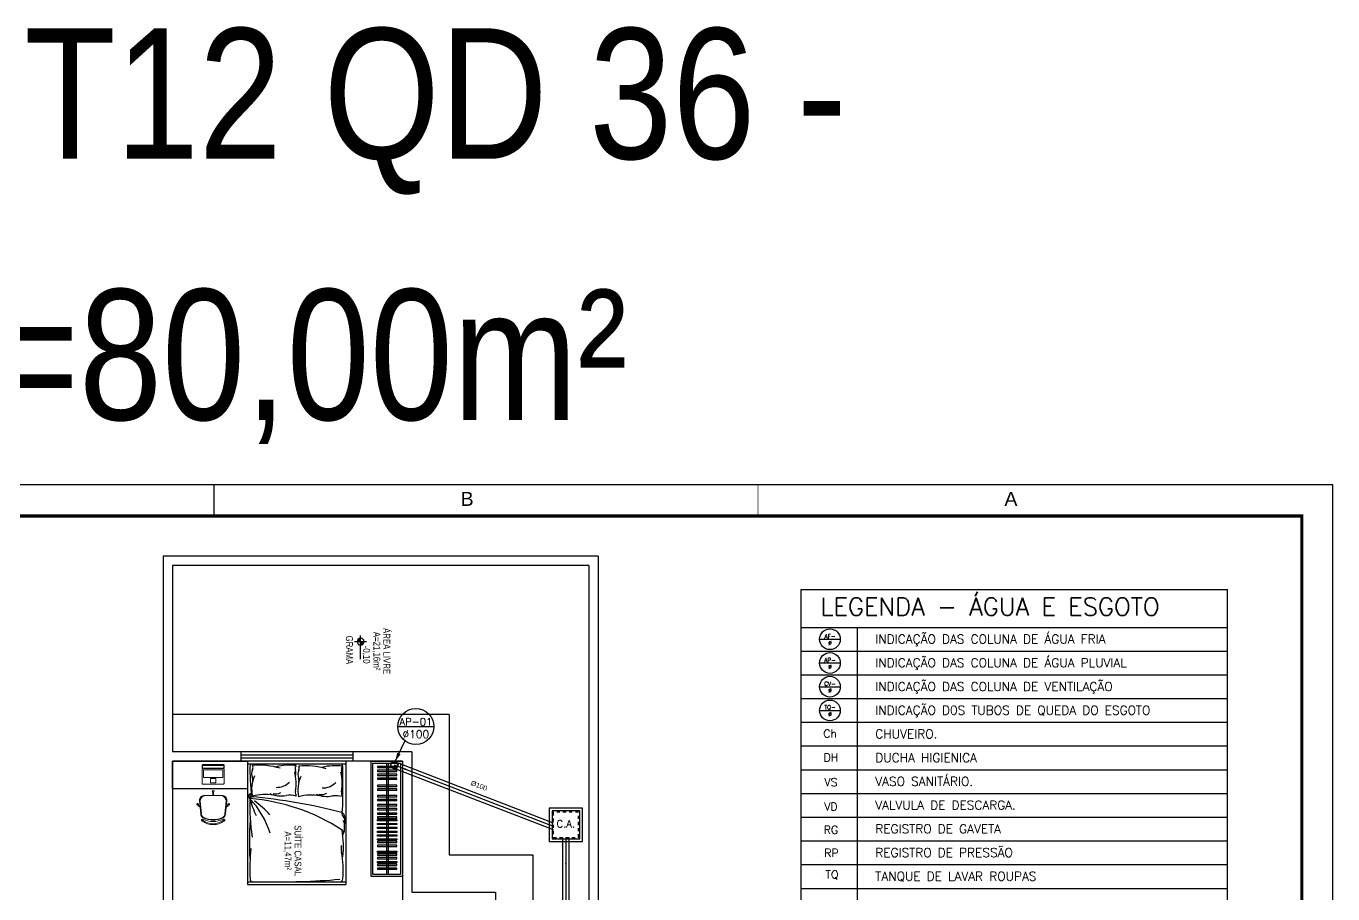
# Model space of a CAD drawing. Header units: millimetres. Extents: x -336 to -33, y -135 to 770.
# Drawn here: x -294.02 to -251.97, y 742.56 to 770.47 of the extents above; entities that cross this region are included whole.
import ezdxf
from ezdxf.enums import TextEntityAlignment as Align

# ---------------------------------------------------------------- set-up
doc = ezdxf.new("R2010")
doc.units = ezdxf.units.MM
doc.header["$LTSCALE"] = 50
doc.header["$MEASUREMENT"] = 0
doc.linetypes.add('HIDDEN', pattern=[0.375, 0.25, -0.125])
doc.layers.get('0').update_dxf_attribs({"linetype": 'CONTINUOUS'})
for name, color, linetype in [('-HIDRO', 8, 'CONTINUOUS'), ('A-PEN-C', 4, 'CONTINUOUS'), ('DIVERSOS', 1, 'CONTINUOUS'), ('E-txt-g', 3, 'CONTINUOUS'), ('E-TXT-Y', 2, 'CONTINUOUS'), ('HIDROGRAFIA', 4, 'CONTINUOUS'), ("LINHA - PROJETU'S", 1, 'CONTINUOUS'), ("PRANCHA - PROJETU'S", 7, 'CONTINUOUS'), ('Texto-Tubos', 7, 'CONTINUOUS'), ('TigreCad', 3, 'CONTINUOUS'), ('Tinterno', 9, 'CONTINUOUS'), ('TUBULAÇÃO_ESGOTO', 5, 'CONTINUOUS'), ('TXT_0', 7, 'CONTINUOUS'), ('TXT_1', 2, 'CONTINUOUS'), ('TXT_2', 6, 'CONTINUOUS')]:
    doc.layers.add(name, color=color, linetype=linetype)
doc.layers.add('E-Lay-9', color=9, linetype='CONTINUOUS', lineweight=9)
doc.layers.add('E-Txt-W', color=7, linetype='CONTINUOUS', lineweight=20)
doc.styles.add('A16-E50', font='arial.ttf', dxfattribs={"height": 0.08})
doc.styles.add('ADITIVOCAD', font='ROMANS.shx')
doc.styles.add('ARIAL', font='arial.ttf', dxfattribs={"height": 2})
doc.styles.add('F2', font='swissc.ttf')
doc.styles.add('R80', font='simplex.shx', dxfattribs={"height": 12})
doc.styles.add('REG60', font='romans.shx', dxfattribs={"width": 0.8, "height": 0.15})
doc.styles.add('REG80', font='romans.shx', dxfattribs={"width": 0.8, "height": 0.2})
doc.styles.add('ROMANS', font='romans', dxfattribs={"height": 0.1})

# ---------------------------------------------------------------- blocks, each defined once
blk = doc.blocks.new('ADFSGASDFG')
at = {"layer": "PRANCHA - PROJETU'S", "color": 1}
for p, q in [((360.678, 107.346), (276.578, 107.346)), ((360.678, 47.946), (360.678, 107.346))]:
    blk.add_line(p, q, dxfattribs=at)
at = {"layer": "PRANCHA - PROJETU'S", "color": 4, "const_width": 0.1}
blk.add_lwpolyline([(279.078, 106.346), (359.678, 106.346), (359.678, 48.946), (279.078, 48.946)], close=True, dxfattribs=at)
blk = doc.blocks.new('Adh_Afn')
blk.add_line((-0.25, 0), (0.25, 0))
blk.add_circle((0, 0), 0.25)
at = {"flags": 8}
for tag, p in [('$AF', (0, 0.07)), ('$DIAM', (0, -0.091))]:
    blk.add_attdef(tag, text='', height=0.1, dxfattribs=at).set_placement(p, align=Align.MIDDLE)
blk = doc.blocks.new('ADH_HIUTILIZ1')
blk.add_line((0.12, 0), (0.12, 0))
at = {"flags": 8}
blk.add_attdef('$N', text='', height=0.09, dxfattribs=at).set_placement((0.226, 0.042), align=Align.MIDDLE)
blk = doc.blocks.new('TXT-AMB75')
at = {"layer": 'E-txt-g', "style": 'REG80', "width": 0.8, "flags": 8}
blk.add_attdef('TXT', text='', height=0.2, dxfattribs=at).set_placement((0.005, 0.296), align=Align.CENTER)
at = {"layer": 'E-Txt-W', "style": 'REG60', "width": 0.8, "flags": 8}
blk.add_attdef('TXT', text='', height=0.15, dxfattribs=at).set_placement((0.005, 0.027), align=Align.CENTER)
blk = doc.blocks.new('Cadeira')
at = {"layer": 'E-Lay-9', "color": 8}
for p, q in [((-0.139, 0), (0.139, 0)), ((-0.009, 0.054), (-0.009, 0.077)), ((-0.008, 0), (-0.008, 0.043)), ((-0.008, 0.043), (-0.006, 0.043)), ((0.006, 0.043), (0.007, 0.043)), ((0.007, 0), (0.007, 0.043)), ((0.01, 0.054), (0.01, 0.077)), ((-0.25, -0.159), (-0.265, -0.141)), ((-0.236, -0.147), (-0.251, -0.129)), ((-0.24, -0.165), (-0.241, -0.166)), ((-0.213, -0.185), (-0.241, -0.166)), ((-0.23, -0.156), (-0.231, -0.158)), ((-0.214, -0.162), (-0.23, -0.156)), ((-0.219, -0.084), (-0.2, -0.302)), ((-0.209, -0.094), (-0.19, -0.298)), ((0.209, -0.094), (0.19, -0.298)), ((0.219, -0.084), (0.2, -0.302)), ((0.213, -0.185), (0.241, -0.166)), ((0.214, -0.162), (0.23, -0.156)), ((0.23, -0.156), (0.231, -0.158)), ((0.236, -0.147), (0.251, -0.129)), ((0.24, -0.165), (0.241, -0.166)), ((0.25, -0.159), (0.265, -0.141)), ((-0.017, -0.396), (-0.017, -0.42)), ((0.017, -0.396), (0.017, -0.42))]:
    blk.add_line(p, q, dxfattribs=at)
blk.add_lwpolyline([(0.163, -0.381, -0.237888), (-0.163, -0.381, 0.605717), (-0.174, -0.395, 0.122717), (-0.17, -0.4, 0.323529), (0.17, -0.4, 0.122717), (0.174, -0.395, 0.605717)], format="xyb", close=True, dxfattribs=at)
for centre in [(0, 0.047), (-0.238, -0.158), (0.238, -0.158)]:
    blk.add_circle(centre, 0.005, dxfattribs=at)
for centre, radius, start, end in [((-0.139, -0.08), 0.08, 90, 182.5692), ((0, 0.065), 0.015, 281.6334, 257.4537), ((0, 0.048), 0.0075, 221.8103, 318.1897), ((0.139, -0.08), 0.08, 357.4308, 90), ((-0.25, -0.144), 0.015, 322.5463, 298.3666), ((-0.239, -0.157), 0.0075, 261.8103, 358.1897), ((-0.12, -0.089), 0.0887, 95.5925, 183.2522), ((0.12, -0.089), 0.0887, 356.7478, 84.4075), ((0.239, -0.157), 0.0075, 181.8103, 278.1897), ((0.25, -0.144), 0.015, 241.6334, 217.4537), ((-0.13, -0.296), 0.07, 185.1212, 243.6047), ((-0.12, -0.292), 0.07, 185.2999, 245.7361), ((-0.182, -0.396), 0.00782, 29.8109, 225.3255), ((-0.163, -0.39), 0.0275, 205.1455, 233.4571), ((0, -0.165), 0.305, 234.1238, 305.8762), ((-0.163, -0.39), 0.0125, 205.1455, 233.1301), ((0, -0.034), 0.362, 243.6047, 296.3953), ((0, -0.025), 0.362, 245.7361, 294.2639), ((0.12, -0.292), 0.07, 294.2639, 354.7001), ((0.13, -0.296), 0.07, 296.3953, 354.8788), ((0.182, -0.396), 0.00782, 314.6745, 150.1891), ((0.163, -0.39), 0.0275, 306.5429, 334.8545)]:
    blk.add_arc(centre, radius, start, end, dxfattribs=at)
blk = doc.blocks.new('Notebook')
at = {"layer": 'E-Lay-9', "color": 8}
for p, q in [((-0.175, 0.305), (-0.175, 0.3)), ((-0.175, 0.3), (-0.175, 0.265)), ((0.165, 0.315), (-0.165, 0.315)), ((-0.165, 0.255), (0.165, 0.255)), ((0.175, 0.3), (0.175, 0.305)), ((0.175, 0.265), (0.175, 0.3))]:
    blk.add_line(p, q, dxfattribs=at)
for points in [[(-0.165, 0), (0.165, 0, 0.414214), (0.175, 0.01), (0.175, 0.24, 0.414214), (0.165, 0.25), (-0.165, 0.25, 0.414214), (-0.175, 0.24), (-0.175, 0.01, 0.414214)], [(-0.165, 0.26), (0.165, 0.26, 0.414214), (0.17, 0.265), (0.17, 0.295, 0.414214), (0.165, 0.3), (-0.165, 0.3, 0.414214), (-0.17, 0.295), (-0.17, 0.265, 0.414214)]]:
    blk.add_lwpolyline(points, format="xyb", close=True, dxfattribs=at)
for points in [[(-0.155, 0.11), (0.155, 0.11), (0.155, 0.23), (-0.155, 0.23)], [(-0.105, 0.25), (-0.145, 0.25), (-0.145, 0.255), (-0.105, 0.255)], [(0.105, 0.25), (0.145, 0.25), (0.145, 0.255), (0.105, 0.255)], [(-0.045, 0.02), (0.045, 0.02), (0.045, 0.09), (-0.045, 0.09)]]:
    blk.add_lwpolyline(points, close=True, dxfattribs=at)
for centre, start, end in [((-0.165, 0.305), 90, 180), ((-0.165, 0.265), 180, 270), ((0.165, 0.305), 0, 90), ((0.165, 0.265), 270, 360)]:
    blk.add_arc(centre, 0.01, start, end, dxfattribs=at)
blk = doc.blocks.new('NIVEL')
at = {"layer": 'DIVERSOS'}
h = blk.add_hatch(color=7, dxfattribs=at)
h.paths.add_polyline_path([(0, 0.137, 0.414214), (-0.137, 0), (0, 0)])
h.paths.add_polyline_path([(0, 0), (0, -0.137, 0.414214), (0.137, 0)])
at = {"layer": 'DIVERSOS', "color": 7}
for p, q in [((0.709, 0), (-0.242, 0)), ((0, 0.242), (0, -0.242))]:
    blk.add_line(p, q, dxfattribs=at)
blk.add_circle((0, 0), 0.137, dxfattribs=at)
blk = doc.blocks.new('j9n100s')
at = {"layer": 'TigreCad'}
for p, q in [((27, 51), (60, 51)), ((27, -51), (60, -51))]:
    blk.add_line(p, q, dxfattribs=at)
blk.add_circle((0, 0), 53.2, dxfattribs=at)
for start, end in [(61.785, 298.215), (298.215, 61.785)]:
    blk.add_arc((0, 0), 57.7, start, end, dxfattribs=at)
at = {"layer": 'Tinterno'}
blk.add_line((60, -51), (60, 51), dxfattribs=at)
blk.add_circle((0, 0), 51, dxfattribs=at)
blk = doc.blocks.new('_cxareia')
for p, q in [((40, 40), (-40, 40)), ((-40, 40), (-40, -40)), ((40, -40), (40, 40)), ((-40, -40), (40, -40))]:
    blk.add_line(p, q)
at = {"color": 1, "linetype": 'Continuous', "ltscale": 0.5}
for p, q in [((33, 33), (-33, 33)), ((-33, 33), (-33, -33)), ((33, -33), (33, 33)), ((-33, -33), (33, -33))]:
    blk.add_line(p, q, dxfattribs=at)
at = {"color": 1, "linetype": 'HIDDEN', "ltscale": 0.5}
for p, q in [((30, 30), (-30, 30)), ((-30, 30), (-30, -30)), ((30, -30), (30, 30)), ((-30, -30), (30, -30))]:
    blk.add_line(p, q, dxfattribs=at)
at = {"style": 'R80'}
blk.add_text('C.A.', height=17.28, dxfattribs=at).set_placement((-22, -6.1))

msp = doc.modelspace()

# ---------------------------------------------------------------- linework, layer by layer
at = {"layer": '-HIDRO', "linetype": 'Continuous'}
for p, q in [((-289.606, 753.423), (-289.606, 703.423)), ((-275.606, 753.423), (-289.606, 753.423)), ((-289.306, 753.123), (-289.306, 747.121)), ((-275.906, 753.123), (-289.306, 753.123)), ((-275.906, 753.123), (-275.906, 703.723)), ((-275.606, 753.423), (-275.606, 703.423)), ((-280.406, 748.321), (-289.306, 748.321)), ((-280.406, 748.321), (-280.406, 743.813)), ((-287.106, 747.121), (-289.306, 747.121)), ((-289.306, 746.821), (-289.306, 740.621)), ((-287.106, 746.821), (-289.306, 746.821)), ((-289.306, 746.821), (-289.306, 740.621)), ((-287.106, 747.121), (-287.106, 746.821)), ((-281.606, 747.121), (-283.506, 747.121)), ((-283.506, 747.121), (-283.506, 746.821)), ((-281.906, 746.821), (-283.506, 746.821)), ((-281.906, 746.821), (-281.906, 742.213)), ((-281.606, 747.121), (-281.606, 742.613)), ((-280.406, 743.813), (-277.706, 743.813)), ((-277.706, 743.813), (-277.706, 717.603)), ((-281.606, 742.613), (-278.906, 742.613)), ((-278.906, 742.613), (-278.906, 737.013))]:
    msp.add_line(p, q, dxfattribs=at)
at = {"layer": '-HIDRO'}
for p, q in [((-283.506, 747.121), (-287.106, 747.121)), ((-283.506, 747.021), (-287.106, 747.021)), ((-283.506, 746.921), (-287.106, 746.921)), ((-283.723, 746.821), (-287.106, 746.821)), ((-283.506, 746.821), (-287.106, 746.821)), ((-286.889, 746.821), (-286.889, 742.858)), ((-283.723, 746.821), (-283.723, 742.858)), ((-286.889, 746.736), (-283.723, 746.736)), ((-283.822, 745.44), (-283.822, 746.657)), ((-282.419, 746.761), (-282.419, 743.18)), ((-282.369, 746.761), (-282.369, 743.18)), ((-283.772, 744.604), (-283.772, 744.798)), ((-283.779, 744.57), (-283.822, 744.453)), ((-286.889, 742.943), (-283.723, 742.943)), ((-286.889, 742.858), (-283.723, 742.858))]:
    msp.add_line(p, q, dxfattribs=at)
for points in [[(-289.306, 745.931), (-289.306, 746.821), (-286.889, 746.821), (-286.889, 745.931)], [(-281.906, 746.821), (-281.906, 743.12), (-282.914, 743.12), (-282.914, 746.821)], [(-281.966, 746.761), (-281.966, 743.18), (-282.854, 743.18), (-282.854, 746.761)], [(-282.081, 743.472), (-282.081, 743.512), (-282.705, 743.512), (-282.705, 743.472)], [(-282.081, 743.348), (-282.081, 743.388), (-282.705, 743.388), (-282.705, 743.348)]]:
    msp.add_lwpolyline(points, close=True, dxfattribs=at)
at = {"layer": '-HIDRO', "ltscale": 0.5}
for points in [[(-282.081, 746.618), (-282.081, 746.658), (-282.705, 746.658), (-282.705, 746.618)], [(-282.081, 746.495), (-282.081, 746.535), (-282.705, 746.535), (-282.705, 746.495)], [(-282.081, 746.365), (-282.081, 746.405), (-282.705, 746.405), (-282.705, 746.365)], [(-282.081, 746.242), (-282.081, 746.282), (-282.705, 746.282), (-282.705, 746.242)], [(-282.081, 746.014), (-282.081, 746.054), (-282.705, 746.054), (-282.705, 746.014)], [(-282.081, 745.891), (-282.081, 745.931), (-282.705, 745.931), (-282.705, 745.891)], [(-282.081, 745.678), (-282.081, 745.718), (-282.705, 745.718), (-282.705, 745.678)], [(-282.081, 745.555), (-282.081, 745.595), (-282.705, 745.595), (-282.705, 745.555)], [(-282.081, 745.387), (-282.081, 745.427), (-282.705, 745.427), (-282.705, 745.387)], [(-282.081, 745.264), (-282.081, 745.304), (-282.705, 745.304), (-282.705, 745.264)], [(-282.081, 745.118), (-282.081, 745.158), (-282.705, 745.158), (-282.705, 745.118)], [(-282.081, 744.995), (-282.081, 745.035), (-282.705, 745.035), (-282.705, 744.995)], [(-282.081, 744.946), (-282.081, 744.906), (-282.705, 744.906), (-282.705, 744.946)], [(-282.081, 744.823), (-282.081, 744.783), (-282.705, 744.783), (-282.705, 744.823)], [(-282.081, 744.7), (-282.081, 744.66), (-282.705, 744.66), (-282.705, 744.7)], [(-282.081, 744.576), (-282.081, 744.536), (-282.705, 744.536), (-282.705, 744.576)], [(-282.081, 744.453), (-282.081, 744.413), (-282.705, 744.413), (-282.705, 744.453)], [(-282.081, 744.33), (-282.081, 744.29), (-282.705, 744.29), (-282.705, 744.33)], [(-282.081, 744.208), (-282.081, 744.248), (-282.705, 744.248), (-282.705, 744.208)], [(-282.081, 744.085), (-282.081, 744.125), (-282.705, 744.125), (-282.705, 744.085)], [(-282.081, 743.928), (-282.081, 743.888), (-282.705, 743.888), (-282.705, 743.928)], [(-282.081, 743.806), (-282.081, 743.846), (-282.705, 743.846), (-282.705, 743.806)], [(-282.081, 743.683), (-282.081, 743.723), (-282.705, 743.723), (-282.705, 743.683)], [(-282.081, 743.594), (-282.081, 743.554), (-282.705, 743.554), (-282.705, 743.594)]]:
    msp.add_lwpolyline(points, close=True, dxfattribs=at)
at = {"layer": '-HIDRO'}
for centre, radius, start, end in [((-280.179, 746.547), 6.633, 178.3703, 187.5322), ((-286.424, 746.421), 0.334, 155.7877, 202.8808), ((-286.877, 746.625), 0.163, 335.7877, 21.7124), ((-286.515, 744.37), 2.325, 73.2017, 95.199), ((-285.555, 744.931), 1.766, 82.5099, 103.5732), ((-286.844, 746.113), 1.517, 350.3711, 14.26), ((-285.197, 746.59), 0.158, 144.3788, 195.1988), ((-285.77, 746.434), 0.437, 347.312, 15.1988), ((-284.938, 746.402), 0.334, 155.7877, 202.8808), ((-285.391, 746.606), 0.163, 335.7877, 21.7124), ((-285.029, 744.351), 2.325, 73.2017, 95.199), ((-284.069, 744.912), 1.766, 82.5099, 103.5732), ((-285.358, 746.095), 1.517, 350.3711, 14.26), ((-283.71, 746.571), 0.158, 144.3788, 195.1988), ((-284.284, 746.415), 0.437, 347.312, 15.1988), ((-283.921, 746.657), 0.0988, 360, 53.1301), ((-285.75, 745.925), 1.008, 155.118, 192.9862), ((-286.888, 746.225), 0.17, 339.0161, 22.8808), ((-285.952, 746.565), 0.582, 267.8295, 315.0098), ((-284.264, 745.906), 1.008, 155.118, 192.9862), ((-285.402, 746.206), 0.17, 339.0161, 22.8808), ((-284.465, 746.546), 0.582, 267.8295, 315.0098), ((-286.779, 745.697), 0.0818, 81.6091, 243.9382), ((-286.756, 745.716), 0.0818, 202.6052, 274.4989), ((-280.896, 745.364), 5.925, 177.4941, 189.5094), ((-288.925, 743.65), 2.889, 17.2387, 43.0858), ((-287.35, 739.201), 6.444, 57.0954, 85.2363), ((-284.151, 746.297), 2.748, 194.1894, 206.3096), ((-286.772, 745.722), 0.0413, 81.2915, 258.1256), ((-288.502, 726.979), 18.782, 75.6716, 84.7419), ((-286.325, 744.225), 1.529, 79.7638, 105.4497), ((-285.818, 746.601), 0.892, 246.6878, 281.1217), ((-285.978, 746.108), 0.333, 254.1407, 297.6985), ((-285.534, 745.046), 0.689, 72.3598, 99.3926), ((-285.099, 745.817), 0.254, 170.3711, 206.9649), ((-284.839, 744.206), 1.529, 79.7638, 105.4497), ((-284.332, 746.582), 0.892, 246.6878, 281.1217), ((-284.491, 746.089), 0.333, 254.1407, 297.6985), ((-284.047, 745.027), 0.689, 72.3598, 99.3926), ((-283.612, 745.799), 0.254, 170.3711, 206.9649), ((-288.306, 743.215), 2.848, 41.512, 54.8728), ((-283.907, 745.048), 0.138, 12.8827, 78.3869), ((-283.878, 745.141), 0.0329, 308.531, 30.6976), ((-285.077, 745.457), 1.256, 347.089, 359.2313), ((-278.912, 744.216), 7.92, 174.9255, 183.8008), ((-283.985, 744.96), 0.2, 4.6849, 50.5984), ((-283.985, 744.786), 0.213, 356.6017, 37.7302), ((-284.457, 744.923), 0.702, 346.9286, 12.8827), ((-287.056, 744.075), 3.251, 354.178, 9.5071), ((-283.9, 744.527), 0.0988, 339.7541, 59.4872), ((-283.871, 744.604), 0.0988, 339.7541, 360), ((-283.871, 744.604), 0.0988, 339.7541, 360), ((-279.925, 743.339), 6.891, 174.3997, 182.4764), ((-283.221, 744.028), 0.659, 172.4747, 191.3425), ((-286.698, 743.318), 2.889, 354.515, 11.6057), ((-286.711, 743.041), 0.0988, 180, 270), ((-286.053, 769.351), 26.411, 269.1705, 274.6303), ((-283.921, 743.041), 0.0988, 270, 360)]:
    msp.add_arc(centre, radius, start, end, dxfattribs=at)
at = {"layer": 'A-PEN-C'}
for p, q in [((-282.054, 747.938), (-280.894, 747.938)), ((-282.141, 746.817), (-281.826, 747.472))]:
    msp.add_line(p, q, dxfattribs=at)
msp.add_circle((-281.474, 747.938), 0.58, dxfattribs=at)
msp.add_solid([(-282.141, 746.817), (-282.073, 747.097), (-281.965, 747.045)], dxfattribs=at)
at = {"layer": "LINHA - PROJETU'S", "color": 1, "const_width": 0.03}
msp.add_lwpolyline([(-270.465, 755.711), (-270.465, 754.711)], dxfattribs=at)
at = {"layer": "PRANCHA - PROJETU'S", "color": 1}
msp.add_line((-287.965, 754.711), (-287.965, 755.711), dxfattribs=at)
msp.add_lwpolyline([(-252.965, 732.461), (-252.965, 754.711), (-270.465, 754.711)], dxfattribs=at)
at = {"layer": 'TigreCad'}
for p, q in [((-282.095, 746.567), (-277.052, 744.626)), ((-282.022, 746.757), (-277.052, 744.844)), ((-276.748, 725.152), (-276.748, 744.372)), ((-276.545, 725.152), (-276.545, 744.372))]:
    msp.add_line(p, q, dxfattribs=at)
at = {"layer": 'TUBULAÇÃO_ESGOTO'}
for p, q in [((-282.17, 746.705), (-277.052, 744.735)), ((-276.647, 744.372), (-276.647, 725.152))]:
    msp.add_line(p, q, dxfattribs=at)
for points in [[(-281.691, 746.519), (-281.832, 746.547), (-281.809, 746.602)], [(-276.645, 743.405), (-276.677, 743.545), (-276.617, 743.546)]]:
    msp.add_solid(points, dxfattribs=at)
at = {"layer": 'TXT_1'}
for p, q in [((-269.074, 732.053), (-269.074, 752.349)), ((-269.074, 752.349), (-255.352, 752.349)), ((-269.074, 732.053), (-269.074, 752.349)), ((-255.352, 732.053), (-255.352, 752.349)), ((-269.074, 751.128), (-255.352, 751.128)), ((-267.262, 732.053), (-267.262, 751.128)), ((-269.074, 750.365), (-255.352, 750.365)), ((-269.074, 749.602), (-255.352, 749.602)), ((-269.074, 748.839), (-255.352, 748.839)), ((-269.074, 748.076), (-255.352, 748.076)), ((-269.074, 747.313), (-255.352, 747.313)), ((-269.074, 746.55), (-255.352, 746.55)), ((-269.074, 745.787), (-255.352, 745.787)), ((-269.074, 745.024), (-255.352, 745.024)), ((-269.074, 744.261), (-255.352, 744.261)), ((-269.074, 743.498), (-255.352, 743.498)), ((-269.074, 742.735), (-255.352, 742.735))]:
    msp.add_line(p, q, dxfattribs=at)

# ---------------------------------------------------------------- block references
at = {"layer": '-HIDRO'}
ref = msp.add_blockref('TXT-AMB75', (-282.951, 750.373), dxfattribs=dict(at, xscale=1.458, yscale=1.458, zscale=1.458, rotation=270))
ref.add_attrib('TXT', 'ÁREA LIVRE', dxfattribs={"layer": 'E-txt-g', "color": 2, "height": 0.22, "rotation": 270, "style": 'F2'}).set_placement((-282.519, 750.365), align=Align.CENTER)
ref.add_attrib('TXT', 'A=21,16m²', dxfattribs={"layer": 'E-Txt-W', "height": 0.22, "rotation": 270, "style": 'F2'}).set_placement((-282.838, 750.365), align=Align.CENTER)
at = {"layer": '-HIDRO', "linetype": 'Continuous', "xscale": -0.7971733240954236, "yscale": 0.7971733240954236, "zscale": 0.7971733240954236, "rotation": 90}
msp.add_blockref('NIVEL', (-283.253, 750.67), dxfattribs=at)
at = {"layer": '-HIDRO', "yscale": 2, "zscale": 2}
for name, p, xscale in [('Notebook', (-287.997, 746.084, 6.572), 2), ('Cadeira', (-287.997, 745.723, 6.572), -2)]:
    msp.add_blockref(name, p, dxfattribs=dict(at, xscale=xscale))
at = {"layer": '-HIDRO'}
ref = msp.add_blockref('TXT-AMB75', (-285.81, 743.954), dxfattribs=dict(at, xscale=1.458, yscale=1.458, zscale=1.458, rotation=270))
ref.add_attrib('TXT', 'SUÍTE CASAL', dxfattribs={"layer": 'E-txt-g', "color": 2, "height": 0.22, "rotation": 270, "style": 'F2'}).set_placement((-285.378, 743.946), align=Align.CENTER)
ref.add_attrib('TXT', 'A=11,47m²', dxfattribs={"layer": 'E-Txt-W', "height": 0.22, "rotation": 270, "style": 'F2'}).set_placement((-285.697, 743.946), align=Align.CENTER)
at = {"layer": 'HIDROGRAFIA', "xscale": 0.01350000000093132, "yscale": 0.01350000000002183, "zscale": 0.0135}
msp.add_blockref('_cxareia', (-276.647, 744.777), dxfattribs=at)
at = {"layer": "PRANCHA - PROJETU'S", "color": 1}
msp.add_blockref('ADFSGASDFG', (-612.643, 648.365), dxfattribs=at)
at = {"layer": 'TigreCad', "xscale": 0.002, "yscale": 0.002, "zscale": 0.002, "rotation": 338.9450755358823}
msp.add_blockref('j9n100s', (-282.17, 746.705), dxfattribs=at)
at = {"layer": 'TXT_1'}
ref = msp.add_blockref('Adh_Afn', (-268.149, 750.746), dxfattribs=dict(at, xscale=1.335253919870773, yscale=1.335253919870773, zscale=1.33525391987112))
ref.add_attrib('$AF', 'AF-', dxfattribs={"layer": '0', "height": 0.1335, "style": 'ADITIVOCAD', "flags": 8}).set_placement((-268.149, 750.84), align=Align.MIDDLE)
ref.add_attrib('$DIAM', '%%C', dxfattribs={"layer": '0', "height": 0.1335, "style": 'ADITIVOCAD', "flags": 8}).set_placement((-268.149, 750.625), align=Align.MIDDLE)
ref = msp.add_blockref('Adh_Afn', (-268.149, 749.983), dxfattribs=dict(at, xscale=1.335253919870773, yscale=1.335253919870773, zscale=1.33525391987112))
ref.add_attrib('$AF', 'AP-', dxfattribs={"layer": '0', "height": 0.1335, "style": 'ADITIVOCAD', "flags": 8}).set_placement((-268.149, 750.077), align=Align.MIDDLE)
ref.add_attrib('$DIAM', '%%C', dxfattribs={"layer": '0', "height": 0.1335, "style": 'ADITIVOCAD', "flags": 8}).set_placement((-268.149, 749.862), align=Align.MIDDLE)
ref = msp.add_blockref('Adh_Afn', (-268.149, 749.22), dxfattribs=dict(at, xscale=1.335253919870773, yscale=1.335253919870773, zscale=1.33525391987112))
ref.add_attrib('$AF', 'CV-', dxfattribs={"layer": '0', "height": 0.1335, "style": 'ADITIVOCAD', "flags": 8}).set_placement((-268.149, 749.314), align=Align.MIDDLE)
ref.add_attrib('$DIAM', '%%C', dxfattribs={"layer": '0', "height": 0.1335, "style": 'ADITIVOCAD', "flags": 8}).set_placement((-268.149, 749.099), align=Align.MIDDLE)
ref = msp.add_blockref('Adh_Afn', (-268.149, 748.457), dxfattribs=dict(at, xscale=1.335253919870773, yscale=1.335253919870773, zscale=1.33525391987112))
ref.add_attrib('$AF', 'TQ-', dxfattribs={"layer": '0', "height": 0.1335, "style": 'ADITIVOCAD', "flags": 8}).set_placement((-268.149, 748.551), align=Align.MIDDLE)
ref.add_attrib('$DIAM', '%%C', dxfattribs={"layer": '0', "height": 0.1335, "style": 'ADITIVOCAD', "flags": 8}).set_placement((-268.149, 748.336), align=Align.MIDDLE)
ref = msp.add_blockref('ADH_HIUTILIZ1', (-268.789, 747.592), dxfattribs=dict(at, xscale=2.861258399723829, yscale=2.861258399723829, zscale=2.861258399723829))
ref.add_attrib('$N', 'Ch', dxfattribs={"layer": '0', "height": 0.2575, "style": 'ADITIVOCAD', "flags": 8}).set_placement((-268.142, 747.712), align=Align.MIDDLE)
ref = msp.add_blockref('ADH_HIUTILIZ1', (-268.763, 746.823), dxfattribs=dict(at, xscale=2.861258399723829, yscale=2.861258399723829, zscale=2.861258399723829))
ref.add_attrib('$N', 'DH', dxfattribs={"layer": '0', "height": 0.2575, "style": 'ADITIVOCAD', "flags": 8}).set_placement((-268.116, 746.944), align=Align.MIDDLE)
ref = msp.add_blockref('ADH_HIUTILIZ1', (-268.763, 746.028), dxfattribs=dict(at, xscale=2.861258399723829, yscale=2.861258399723829, zscale=2.861258399723829))
ref.add_attrib('$N', 'VS', dxfattribs={"layer": '0', "height": 0.2575, "style": 'ADITIVOCAD', "flags": 8}).set_placement((-268.116, 746.148), align=Align.MIDDLE)
ref = msp.add_blockref('ADH_HIUTILIZ1', (-268.763, 745.242), dxfattribs=dict(at, xscale=2.861258399723829, yscale=2.861258399723829, zscale=2.861258399723829))
ref.add_attrib('$N', 'VD', dxfattribs={"layer": '0', "height": 0.2575, "style": 'ADITIVOCAD', "flags": 8}).set_placement((-268.116, 745.363), align=Align.MIDDLE)
ref = msp.add_blockref('ADH_HIUTILIZ1', (-268.763, 744.495), dxfattribs=dict(at, xscale=2.861258399723829, yscale=2.861258399723829, zscale=2.861258399723829))
ref.add_attrib('$N', 'RG', dxfattribs={"layer": '0', "height": 0.2575, "style": 'ADITIVOCAD', "flags": 8}).set_placement((-268.116, 744.616), align=Align.MIDDLE)
ref = msp.add_blockref('ADH_HIUTILIZ1', (-268.749, 743.752), dxfattribs=dict(at, xscale=2.861258399723829, yscale=2.861258399723829, zscale=2.861258399723829))
ref.add_attrib('$N', 'RP', dxfattribs={"layer": '0', "height": 0.2575, "style": 'ADITIVOCAD', "flags": 8}).set_placement((-268.102, 743.873), align=Align.MIDDLE)
ref = msp.add_blockref('ADH_HIUTILIZ1', (-268.731, 743.044), dxfattribs=dict(at, xscale=2.861258399723829, yscale=2.861258399723829, zscale=2.861258399723829))
ref.add_attrib('$N', 'TQ', dxfattribs={"layer": '0', "height": 0.2575, "style": 'ADITIVOCAD', "flags": 8}).set_placement((-268.083, 743.165), align=Align.MIDDLE)

# ---------------------------------------------------------------- texts
at = {"layer": '-HIDRO', "linetype": 'Continuous', "style": 'F2'}
for s, p in [('GRAMA', (-283.501, 750.863)), ('-0,10', (-282.952, 750.537))]:
    msp.add_text(s, height=0.2194, rotation=270, dxfattribs=at).set_placement(p, align=Align.TOP_LEFT)
at = {"layer": 'A-PEN-C', "style": 'ROMANS'}
for s, height, p in [('AP-01', 0.234, (-281.474, 747.975)), ('%%C100', 0.2494, (-281.476, 747.568))]:
    msp.add_text(s, height=height, dxfattribs=at).set_placement(p, align=Align.CENTER)
at = {"layer": 'E-TXT-Y', "style": 'F2'}
for s, height, p in [('Nº729 - LT12 QD 36 -', 4.19827, (-314.266, 766.199)), ('A=80,00m²', 4.1983, (-298.331, 757.803))]:
    msp.add_text(s, height=height, dxfattribs=at).set_placement(p)
at = {"layer": "PRANCHA - PROJETU'S", "color": 50, "linetype": 'Continuous', "style": 'ARIAL'}
for s, p in [('B', (-279.825, 755.261)), ('A', (-262.325, 755.261))]:
    msp.add_text(s, height=0.45, dxfattribs=at).set_placement(p, align=Align.MIDDLE)
at = {"layer": 'Texto-Tubos', "style": 'A16-E50'}
msp.add_text('%%C100', height=0.16, rotation=338.9451, dxfattribs=at).set_placement((-279.467, 745.963), align=Align.CENTER)
at = {"layer": 'TXT_0', "style": 'ADITIVOCAD'}
for s, height, p in [('INDICAÇÃO DAS COLUNA DE ÁGUA FRIA', 0.28613, (-266.69, 750.609)), ('INDICAÇÃO DAS COLUNA DE ÁGUA PLUVIAL', 0.28613, (-266.69, 749.846)), ('INDICAÇÃO DAS COLUNA DE VENTILAÇÃO', 0.28613, (-266.69, 749.083)), ('INDICAÇÃO D0S TUBOS DE QUEDA DO ESGOTO', 0.28613, (-266.69, 748.32)), ('CHUVEIRO.', 0.2861, (-266.69, 747.557)), ('DUCHA HIGIENICA', 0.28613, (-266.69, 746.794)), ('VASO SANITÁRIO.', 0.28613, (-266.69, 746.031)), ('VALVULA DE DESCARGA.', 0.28613, (-266.69, 745.268)), ('REGISTRO DE GAVETA', 0.28613, (-266.69, 744.505)), ('REGISTRO DE PRESSÃO', 0.28613, (-266.69, 743.742)), ('TANQUE DE LAVAR ROUPAS', 0.28613, (-266.69, 742.979))]:
    msp.add_text(s, height=height, dxfattribs=at).set_placement(p)
at = {"layer": 'TXT_2', "style": 'ADITIVOCAD'}
msp.add_text('LEGENDA - ÁGUA E ESGOTO', height=0.57225, dxfattribs=at).set_placement((-268.451, 751.509))

doc.saveas('drawing.dxf')
